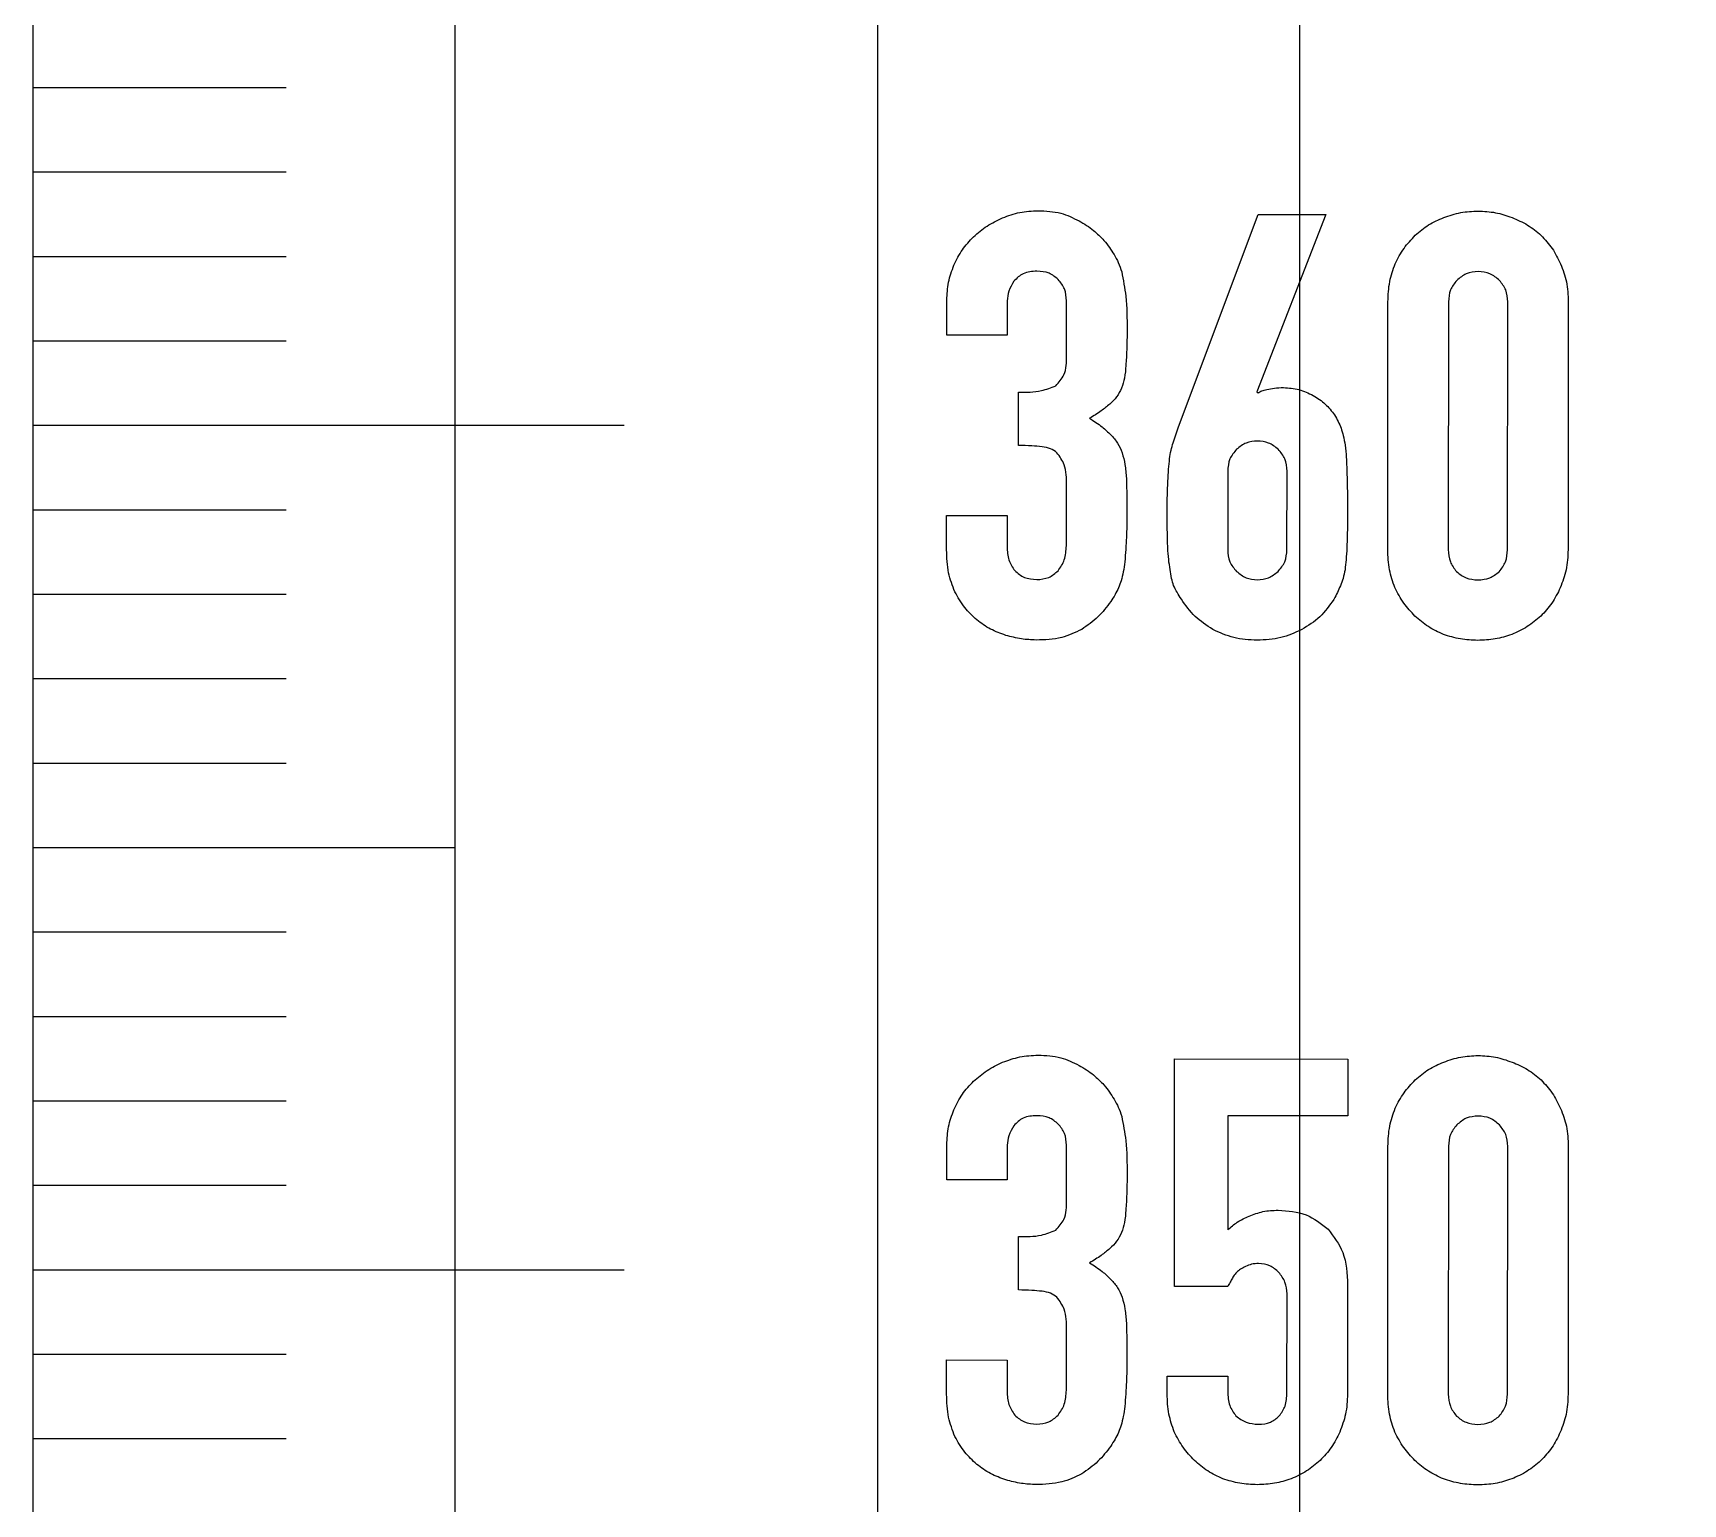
# Model space of a CAD drawing. Header units: millimetres. Extents: x 0 to 736, y 0 to 580.
# Drawn here: x 0 to 19.54, y 347.23 to 364.64 of the extents above; entities that cross this region are included whole.
import ezdxf

# ---------------------------------------------------------------- set-up
doc = ezdxf.new("R2010")
doc.units = ezdxf.units.MM
doc.layers.get('0').update_dxf_attribs({"linetype": 'CONTINUOUS'})

msp = doc.modelspace()

# ---------------------------------------------------------------- linework, layer by layer
for p, q in [((0, 364), (3, 364)), ((0, 363), (3, 363)), ((13.566, 359.983), (14.509, 362.496)), ((15.31, 362.495), (14.493, 360.396)), ((14.509, 362.496), (15.31, 362.495)), ((0, 362), (3, 362)), ((10.821, 361.066), (10.821, 361.481)), ((11.538, 361.473), (11.537, 361.066)), ((12.239, 360.826), (12.24, 361.473)), ((16.044, 358.527), (16.046, 361.462)), ((16.762, 361.462), (16.76, 358.527)), ((17.462, 358.526), (17.465, 361.461)), ((18.181, 361.461), (18.179, 358.525)), ((0, 361), (3, 361)), ((11.537, 361.066), (10.821, 361.066)), ((11.67, 359.76), (11.67, 360.392)), ((14.493, 360.396), (14.507, 360.382)), ((0, 360), (7, 360)), ((14.148, 359.456), (14.148, 358.529)), ((14.85, 358.528), (14.851, 359.455)), ((12.238, 358.572), (12.238, 359.289)), ((0, 359), (3, 359)), ((10.819, 358.524), (10.819, 358.932)), ((10.819, 358.932), (11.536, 358.931)), ((11.536, 358.931), (11.535, 358.559)), ((0, 358), (3, 358)), ((0, 357), (3, 357)), ((0, 356), (3, 356)), ((0, 355), (5, 355)), ((0, 354), (3, 354)), ((0, 353), (3, 353)), ((13.517, 349.8), (13.519, 352.497)), ((13.519, 352.497), (15.569, 352.495)), ((15.569, 352.495), (15.569, 351.821)), ((0, 352), (3, 352)), ((14.15, 351.822), (14.149, 350.474)), ((15.569, 351.821), (14.15, 351.822)), ((10.821, 351.066), (10.821, 351.481)), ((11.538, 351.473), (11.537, 351.066)), ((12.239, 350.826), (12.24, 351.473)), ((16.044, 348.527), (16.046, 351.462)), ((16.762, 351.462), (16.76, 348.527)), ((17.462, 348.526), (17.465, 351.461)), ((18.181, 351.461), (18.179, 348.525)), ((0, 351), (3, 351)), ((11.537, 351.066), (10.821, 351.066)), ((11.67, 349.76), (11.67, 350.392)), ((0, 350), (7, 350)), ((14.149, 349.8), (13.517, 349.8)), ((15.567, 349.82), (15.566, 348.527)), ((14.85, 348.542), (14.851, 349.715)), ((12.238, 348.572), (12.238, 349.289)), ((0, 349), (3, 349)), ((10.819, 348.524), (10.819, 348.932)), ((10.819, 348.932), (11.536, 348.931)), ((11.536, 348.931), (11.535, 348.559)), ((13.431, 348.529), (13.432, 348.74)), ((13.432, 348.74), (14.148, 348.739)), ((14.148, 348.739), (14.148, 348.557)), ((0, 348), (3, 348))]:
    msp.add_line(p, q)
for points in [[(334.863, 0), (0, 580), (0, 0)], [(326.203, 5), (5, 5), (5, 561.34)], [(317.543, 10), (10, 542.679), (10, 10)], [(308.882, 15), (15, 524.019), (15, 15)]]:
    msp.add_lwpolyline(points, close=True)
for points, knots in [([(11.482, 362.456), (11.549, 362.481), (11.686, 362.53), (11.83, 362.537), (11.904, 362.54)], [0, 0, 0, 0, 0.02132335, 0.0431947, 0.0431947, 0.0431947, 0.0431947]), ([(11.904, 362.54), (11.995, 362.537), (12.165, 362.53), (12.317, 362.455), (12.388, 362.42)], [0, 0, 0, 0, 0.02702625, 0.05040301, 0.05040301, 0.05040301, 0.05040301]), ([(16.707, 362.459), (16.773, 362.482), (16.905, 362.527), (17.045, 362.533), (17.114, 362.536)], [0, 0, 0, 0, 0.02083571, 0.04164184, 0.04164184, 0.04164184, 0.04164184]), ([(17.114, 362.536), (17.183, 362.533), (17.321, 362.527), (17.45, 362.481), (17.515, 362.459)], [0, 0, 0, 0, 0.0206313, 0.04096164, 0.04096164, 0.04096164, 0.04096164]), ([(11.138, 362.232), (11.19, 362.276), (11.294, 362.367), (11.419, 362.426), (11.482, 362.456)], [0, 0, 0, 0, 0.02037198, 0.04126383, 0.04126383, 0.04126383, 0.04126383]), ([(12.388, 362.42), (12.448, 362.385), (12.556, 362.32), (12.643, 362.229), (12.683, 362.188)], [0, 0, 0, 0, 0.0206455, 0.03765689, 0.03765689, 0.03765689, 0.03765689]), ([(16.37, 362.249), (16.421, 362.293), (16.522, 362.38), (16.646, 362.433), (16.707, 362.459)], [0, 0, 0, 0, 0.02001715, 0.03996019, 0.03996019, 0.03996019, 0.03996019]), ([(17.515, 362.459), (17.578, 362.432), (17.704, 362.38), (17.807, 362.292), (17.859, 362.248)], [0, 0, 0, 0, 0.02041726, 0.04057331, 0.04057331, 0.04057331, 0.04057331]), ([(10.906, 361.895), (10.936, 361.958), (10.997, 362.082), (11.091, 362.182), (11.138, 362.232)], [0, 0, 0, 0, 0.02082092, 0.04112014, 0.04112014, 0.04112014, 0.04112014]), ([(12.683, 362.188), (12.705, 362.161), (12.748, 362.107), (12.785, 362.048), (12.802, 362.02)], [0, 0, 0, 0, 0.01063996, 0.02067161, 0.02067161, 0.02067161, 0.02067161]), ([(16.131, 361.912), (16.163, 361.975), (16.227, 362.098), (16.323, 362.199), (16.37, 362.249)], [0, 0, 0, 0, 0.02107908, 0.04149266, 0.04149266, 0.04149266, 0.04149266]), ([(17.859, 362.248), (17.905, 362.198), (18, 362.097), (18.06, 361.973), (18.09, 361.91)], [0, 0, 0, 0, 0.02029925, 0.04112017, 0.04112017, 0.04112017, 0.04112017]), ([(10.821, 361.481), (10.825, 361.552), (10.832, 361.695), (10.881, 361.828), (10.906, 361.895)], [0, 0, 0, 0, 0.02134719, 0.04250294, 0.04250294, 0.04250294, 0.04250294]), ([(12.802, 362.02), (12.82, 361.989), (12.858, 361.925), (12.881, 361.854), (12.893, 361.816)], [0, 0, 0, 0, 0.01060662, 0.02238105, 0.02238105, 0.02238105, 0.02238105]), ([(16.046, 361.462), (16.049, 361.543), (16.055, 361.697), (16.106, 361.842), (16.131, 361.912)], [0, 0, 0, 0, 0.02396916, 0.04596419, 0.04596419, 0.04596419, 0.04596419]), ([(18.09, 361.91), (18.117, 361.841), (18.172, 361.696), (18.178, 361.541), (18.181, 361.461)], [0, 0, 0, 0, 0.02215211, 0.04613734, 0.04613734, 0.04613734, 0.04613734]), ([(11.615, 361.705), (11.593, 361.667), (11.55, 361.595), (11.542, 361.512), (11.538, 361.473)], [0, 0, 0, 0, 0.01311202, 0.02468579, 0.02468579, 0.02468579, 0.02468579]), ([(11.889, 361.824), (11.832, 361.821), (11.725, 361.815), (11.65, 361.74), (11.615, 361.705)], [0, 0, 0, 0, 0.0165978, 0.03082806, 0.03082806, 0.03082806, 0.03082806]), ([(12.142, 361.725), (12.107, 361.754), (12.034, 361.815), (11.939, 361.821), (11.889, 361.824)], [0, 0, 0, 0, 0.01314721, 0.0277516, 0.0277516, 0.0277516, 0.0277516]), ([(12.24, 361.473), (12.236, 361.521), (12.229, 361.616), (12.17, 361.69), (12.142, 361.725)], [0, 0, 0, 0, 0.0142584, 0.02769779, 0.02769779, 0.02769779, 0.02769779]), ([(12.893, 361.816), (12.912, 361.72), (12.955, 361.493), (12.956, 361.262), (12.956, 361.128)], [0, 0, 0, 0, 0.02917972, 0.06923897, 0.06923897, 0.06923897, 0.06923897]), ([(16.861, 361.715), (16.832, 361.679), (16.773, 361.605), (16.766, 361.511), (16.762, 361.462)], [0, 0, 0, 0, 0.01343938, 0.02769777, 0.02769777, 0.02769777, 0.02769777]), ([(17.114, 361.82), (17.065, 361.816), (16.969, 361.808), (16.897, 361.745), (16.861, 361.715)], [0, 0, 0, 0, 0.01428975, 0.0280251, 0.0280251, 0.0280251, 0.0280251]), ([(17.367, 361.714), (17.331, 361.745), (17.258, 361.808), (17.163, 361.816), (17.114, 361.82)], [0, 0, 0, 0, 0.0137354, 0.02802509, 0.02802509, 0.02802509, 0.02802509]), ([(17.465, 361.461), (17.461, 361.51), (17.454, 361.604), (17.395, 361.678), (17.367, 361.714)], [0, 0, 0, 0, 0.01425838, 0.02769777, 0.02769777, 0.02769777, 0.02769777]), ([(12.956, 361.128), (12.956, 361.049), (12.955, 360.909), (12.946, 360.769), (12.942, 360.707)], [0, 0, 0, 0, 0.02352792, 0.04216726, 0.04216726, 0.04216726, 0.04216726]), ([(12.113, 360.468), (12.149, 360.509), (12.239, 360.609), (12.239, 360.746), (12.239, 360.826)], [0, 0, 0, 0, 0.01594138, 0.03915606, 0.03915606, 0.03915606, 0.03915606]), ([(12.942, 360.707), (12.938, 360.657), (12.933, 360.566), (12.905, 360.479), (12.892, 360.44)], [0, 0, 0, 0, 0.01483158, 0.02722704, 0.02722704, 0.02722704, 0.02722704]), ([(11.67, 360.392), (11.762, 360.391), (11.915, 360.39), (12.057, 360.446), (12.113, 360.468)], [0, 0, 0, 0, 0.02728052, 0.04526854, 0.04526854, 0.04526854, 0.04526854]), ([(12.892, 360.44), (12.874, 360.404), (12.838, 360.333), (12.78, 360.278), (12.752, 360.25)], [0, 0, 0, 0, 0.01195497, 0.02375426, 0.02375426, 0.02375426, 0.02375426]), ([(14.507, 360.382), (14.522, 360.391), (14.554, 360.412), (14.592, 360.42), (14.613, 360.424)], [0, 0, 0, 0, 0.00503039, 0.01142092, 0.01142092, 0.01142092, 0.01142092]), ([(14.613, 360.424), (14.642, 360.43), (14.707, 360.444), (14.773, 360.445), (14.809, 360.445)], [0, 0, 0, 0, 0.00891916, 0.01981672, 0.01981672, 0.01981672, 0.01981672]), ([(14.809, 360.445), (14.871, 360.441), (14.994, 360.434), (15.105, 360.38), (15.16, 360.354)], [0, 0, 0, 0, 0.01840048, 0.03659216, 0.03659216, 0.03659216, 0.03659216]), ([(15.16, 360.354), (15.211, 360.322), (15.309, 360.26), (15.379, 360.167), (15.413, 360.122)], [0, 0, 0, 0, 0.01773523, 0.03454979, 0.03454979, 0.03454979, 0.03454979]), ([(12.752, 360.25), (12.718, 360.223), (12.643, 360.16), (12.559, 360.11), (12.513, 360.082)], [0, 0, 0, 0, 0.01299632, 0.02926209, 0.02926209, 0.02926209, 0.02926209]), ([(15.413, 360.122), (15.428, 360.096), (15.458, 360.047), (15.48, 359.993), (15.49, 359.967)], [0, 0, 0, 0, 0.00888455, 0.01729868, 0.01729868, 0.01729868, 0.01729868]), ([(12.513, 360.082), (12.563, 360.05), (12.654, 359.992), (12.731, 359.918), (12.765, 359.885)], [0, 0, 0, 0, 0.01792106, 0.03209272, 0.03209272, 0.03209272, 0.03209272]), ([(13.503, 359.793), (13.512, 359.824), (13.533, 359.888), (13.555, 359.951), (13.566, 359.983)], [0, 0, 0, 0, 0.00977174, 0.01998755, 0.01998755, 0.01998755, 0.01998755]), ([(15.49, 359.967), (15.499, 359.937), (15.521, 359.871), (15.532, 359.802), (15.539, 359.763)], [0, 0, 0, 0, 0.0093329, 0.02097042, 0.02097042, 0.02097042, 0.02097042]), ([(11.951, 359.745), (11.91, 359.749), (11.816, 359.759), (11.722, 359.759), (11.67, 359.76)], [0, 0, 0, 0, 0.01233441, 0.02813887, 0.02813887, 0.02813887, 0.02813887]), ([(12.126, 359.675), (12.102, 359.692), (12.049, 359.729), (11.985, 359.74), (11.951, 359.745)], [0, 0, 0, 0, 0.00882186, 0.0191263, 0.0191263, 0.0191263, 0.0191263]), ([(12.765, 359.885), (12.794, 359.854), (12.85, 359.791), (12.882, 359.713), (12.899, 359.674)], [0, 0, 0, 0, 0.01261239, 0.02509703, 0.02509703, 0.02509703, 0.02509703]), ([(13.46, 359.604), (13.465, 359.637), (13.475, 359.701), (13.494, 359.763), (13.503, 359.793)], [0, 0, 0, 0, 0.01015986, 0.01944475, 0.01944475, 0.01944475, 0.01944475]), ([(14.5, 359.813), (14.454, 359.809), (14.363, 359.801), (14.29, 359.744), (14.254, 359.715)], [0, 0, 0, 0, 0.01339458, 0.02698108, 0.02698108, 0.02698108, 0.02698108]), ([(14.746, 359.715), (14.709, 359.744), (14.637, 359.801), (14.545, 359.809), (14.5, 359.813)], [0, 0, 0, 0, 0.01358648, 0.02698106, 0.02698106, 0.02698106, 0.02698106]), ([(15.539, 359.763), (15.544, 359.715), (15.554, 359.608), (15.558, 359.5), (15.56, 359.44)], [0, 0, 0, 0, 0.01444843, 0.03237722, 0.03237722, 0.03237722, 0.03237722]), ([(12.238, 359.289), (12.239, 359.373), (12.239, 359.515), (12.159, 359.629), (12.126, 359.675)], [0, 0, 0, 0, 0.02456423, 0.04109411, 0.04109411, 0.04109411, 0.04109411]), ([(12.899, 359.674), (12.911, 359.628), (12.938, 359.529), (12.944, 359.427), (12.948, 359.372)], [0, 0, 0, 0, 0.01426486, 0.0306684, 0.0306684, 0.0306684, 0.0306684]), ([(13.439, 359.337), (13.442, 359.385), (13.446, 359.474), (13.456, 359.563), (13.46, 359.604)], [0, 0, 0, 0, 0.01442281, 0.02677342, 0.02677342, 0.02677342, 0.02677342]), ([(14.254, 359.715), (14.223, 359.679), (14.16, 359.604), (14.152, 359.506), (14.148, 359.456)], [0, 0, 0, 0, 0.01387935, 0.02868703, 0.02868703, 0.02868703, 0.02868703]), ([(14.851, 359.455), (14.847, 359.506), (14.84, 359.604), (14.776, 359.679), (14.746, 359.715)], [0, 0, 0, 0, 0.01480769, 0.02868705, 0.02868705, 0.02868705, 0.02868705]), ([(12.948, 359.372), (12.95, 359.308), (12.954, 359.163), (12.954, 359.018), (12.954, 358.937)], [0, 0, 0, 0, 0.01931897, 0.04354713, 0.04354713, 0.04354713, 0.04354713]), ([(15.56, 359.44), (15.562, 359.368), (15.566, 359.207), (15.567, 359.045), (15.567, 358.956)], [0, 0, 0, 0, 0.02160053, 0.04846205, 0.04846205, 0.04846205, 0.04846205]), ([(13.432, 358.958), (13.432, 359.028), (13.432, 359.154), (13.437, 359.281), (13.439, 359.337)], [0, 0, 0, 0, 0.02106817, 0.0379303, 0.0379303, 0.0379303, 0.0379303]), ([(13.438, 358.55), (13.436, 358.611), (13.432, 358.747), (13.432, 358.883), (13.432, 358.958)], [0, 0, 0, 0, 0.01826605, 0.04073864, 0.04073864, 0.04073864, 0.04073864]), ([(15.567, 358.956), (15.566, 358.881), (15.566, 358.745), (15.561, 358.609), (15.559, 358.549)], [0, 0, 0, 0, 0.02247259, 0.04073864, 0.04073864, 0.04073864, 0.04073864]), ([(12.954, 358.937), (12.954, 358.862), (12.953, 358.726), (12.944, 358.59), (12.94, 358.53)], [0, 0, 0, 0, 0.02247465, 0.04076343, 0.04076343, 0.04076343, 0.04076343]), ([(11.535, 358.559), (11.538, 358.506), (11.544, 358.404), (11.6, 358.319), (11.626, 358.278)], [0, 0, 0, 0, 0.01561713, 0.02999284, 0.02999284, 0.02999284, 0.02999284]), ([(12.139, 358.277), (12.168, 358.319), (12.228, 358.408), (12.234, 358.515), (12.238, 358.572)], [0, 0, 0, 0, 0.01493826, 0.03162308, 0.03162308, 0.03162308, 0.03162308]), ([(10.917, 358.026), (10.888, 358.1), (10.827, 358.261), (10.822, 358.432), (10.819, 358.524)], [0, 0, 0, 0, 0.0238176, 0.05114045, 0.05114045, 0.05114045, 0.05114045]), ([(12.94, 358.53), (12.937, 358.48), (12.933, 358.391), (12.918, 358.302), (12.912, 358.263)], [0, 0, 0, 0, 0.01478478, 0.02685139, 0.02685139, 0.02685139, 0.02685139]), ([(13.466, 358.29), (13.46, 358.33), (13.446, 358.416), (13.441, 358.503), (13.438, 358.55)], [0, 0, 0, 0, 0.01189297, 0.02615241, 0.02615241, 0.02615241, 0.02615241]), ([(14.148, 358.529), (14.151, 358.478), (14.159, 358.38), (14.222, 358.305), (14.253, 358.269)], [0, 0, 0, 0, 0.01480771, 0.02868706, 0.02868706, 0.02868706, 0.02868706]), ([(14.744, 358.268), (14.775, 358.304), (14.839, 358.379), (14.846, 358.477), (14.85, 358.528)], [0, 0, 0, 0, 0.01387939, 0.02868708, 0.02868708, 0.02868708, 0.02868708]), ([(15.559, 358.549), (15.557, 358.501), (15.552, 358.414), (15.542, 358.328), (15.538, 358.289)], [0, 0, 0, 0, 0.01424757, 0.02607424, 0.02607424, 0.02607424, 0.02607424]), ([(16.128, 358.078), (16.103, 358.147), (16.052, 358.293), (16.047, 358.447), (16.044, 358.527)], [0, 0, 0, 0, 0.02199501, 0.04596421, 0.04596421, 0.04596421, 0.04596421]), ([(16.76, 358.527), (16.764, 358.477), (16.771, 358.381), (16.83, 358.304), (16.858, 358.267)], [0, 0, 0, 0, 0.01443138, 0.02831409, 0.02831409, 0.02831409, 0.02831409]), ([(17.364, 358.266), (17.392, 358.304), (17.451, 358.381), (17.459, 358.477), (17.462, 358.526)], [0, 0, 0, 0, 0.01388274, 0.02831408, 0.02831408, 0.02831408, 0.02831408]), ([(18.179, 358.525), (18.175, 358.445), (18.169, 358.29), (18.114, 358.145), (18.087, 358.076)], [0, 0, 0, 0, 0.02398523, 0.04613736, 0.04613736, 0.04613736, 0.04613736]), ([(11.626, 358.278), (11.663, 358.247), (11.737, 358.184), (11.836, 358.176), (11.886, 358.172)], [0, 0, 0, 0, 0.01387937, 0.02868706, 0.02868706, 0.02868706, 0.02868706]), ([(11.886, 358.172), (11.936, 358.176), (12.033, 358.183), (12.105, 358.247), (12.139, 358.277)], [0, 0, 0, 0, 0.01463495, 0.02808462, 0.02808462, 0.02808462, 0.02808462]), ([(12.912, 358.263), (12.904, 358.228), (12.891, 358.163), (12.867, 358.102), (12.855, 358.073)], [0, 0, 0, 0, 0.01064577, 0.01981037, 0.01981037, 0.01981037, 0.01981037]), ([(13.508, 358.101), (13.499, 358.129), (13.48, 358.191), (13.471, 358.256), (13.466, 358.29)], [0, 0, 0, 0, 0.00894677, 0.01945262, 0.01945262, 0.01945262, 0.01945262]), ([(14.253, 358.269), (14.289, 358.24), (14.361, 358.183), (14.453, 358.174), (14.499, 358.17)], [0, 0, 0, 0, 0.01358649, 0.02698107, 0.02698107, 0.02698107, 0.02698107]), ([(14.499, 358.17), (14.544, 358.174), (14.636, 358.183), (14.708, 358.24), (14.744, 358.268)], [0, 0, 0, 0, 0.01339458, 0.02698103, 0.02698103, 0.02698103, 0.02698103]), ([(15.538, 358.289), (15.531, 358.254), (15.518, 358.189), (15.493, 358.128), (15.482, 358.099)], [0, 0, 0, 0, 0.01064577, 0.01981034, 0.01981034, 0.01981034, 0.01981034]), ([(16.858, 358.267), (16.894, 358.238), (16.968, 358.179), (17.062, 358.172), (17.111, 358.168)], [0, 0, 0, 0, 0.01343937, 0.02769775, 0.02769775, 0.02769775, 0.02769775]), ([(17.111, 358.168), (17.16, 358.172), (17.254, 358.179), (17.328, 358.238), (17.364, 358.266)], [0, 0, 0, 0, 0.01425839, 0.02769774, 0.02769774, 0.02769774, 0.02769774]), ([(11.177, 357.695), (11.127, 357.742), (11.023, 357.838), (10.953, 357.962), (10.917, 358.026)], [0, 0, 0, 0, 0.02036063, 0.04222777, 0.04222777, 0.04222777, 0.04222777]), ([(12.855, 358.073), (12.842, 358.047), (12.815, 357.991), (12.781, 357.939), (12.764, 357.912)], [0, 0, 0, 0, 0.00887237, 0.01856809, 0.01856809, 0.01856809, 0.01856809]), ([(13.599, 357.939), (13.582, 357.966), (13.548, 358.018), (13.521, 358.074), (13.508, 358.101)], [0, 0, 0, 0, 0.00969571, 0.01856811, 0.01856811, 0.01856811, 0.01856811]), ([(15.482, 358.099), (15.471, 358.073), (15.449, 358.017), (15.42, 357.965), (15.404, 357.938)], [0, 0, 0, 0, 0.00857565, 0.01792173, 0.01792173, 0.01792173, 0.01792173]), ([(16.366, 357.74), (16.319, 357.79), (16.224, 357.891), (16.16, 358.015), (16.128, 358.078)], [0, 0, 0, 0, 0.02041353, 0.04149263, 0.04149263, 0.04149263, 0.04149263]), ([(18.087, 358.076), (18.056, 358.013), (17.996, 357.889), (17.902, 357.789), (17.855, 357.739)], [0, 0, 0, 0, 0.02082092, 0.04112014, 0.04112014, 0.04112014, 0.04112014]), ([(12.764, 357.912), (12.716, 357.849), (12.618, 357.721), (12.486, 357.629), (12.419, 357.582)], [0, 0, 0, 0, 0.02367027, 0.04793721, 0.04793721, 0.04793721, 0.04793721]), ([(13.971, 357.581), (13.898, 357.629), (13.752, 357.725), (13.65, 357.868), (13.599, 357.939)], [0, 0, 0, 0, 0.0260885, 0.05205386, 0.05205386, 0.05205386, 0.05205386]), ([(15.404, 357.938), (15.353, 357.865), (15.252, 357.719), (15.1, 357.626), (15.025, 357.58)], [0, 0, 0, 0, 0.0263489, 0.05265562, 0.05265562, 0.05265562, 0.05265562]), ([(11.52, 357.512), (11.459, 357.534), (11.335, 357.578), (11.229, 357.656), (11.177, 357.695)], [0, 0, 0, 0, 0.01952845, 0.03915135, 0.03915135, 0.03915135, 0.03915135]), ([(12.419, 357.582), (12.342, 357.545), (12.171, 357.465), (11.982, 357.459), (11.879, 357.456)], [0, 0, 0, 0, 0.02552659, 0.05606275, 0.05606275, 0.05606275, 0.05606275]), ([(14.498, 357.454), (14.403, 357.459), (14.22, 357.468), (14.053, 357.544), (13.971, 357.581)], [0, 0, 0, 0, 0.02809265, 0.05460015, 0.05460015, 0.05460015, 0.05460015]), ([(16.703, 357.522), (16.642, 357.551), (16.519, 357.607), (16.417, 357.696), (16.366, 357.74)], [0, 0, 0, 0, 0.02018042, 0.04030582, 0.04030582, 0.04030582, 0.04030582]), ([(17.855, 357.739), (17.803, 357.695), (17.699, 357.606), (17.574, 357.55), (17.511, 357.522)], [0, 0, 0, 0, 0.02026353, 0.04091276, 0.04091276, 0.04091276, 0.04091276]), ([(11.879, 357.456), (11.82, 357.459), (11.699, 357.464), (11.582, 357.496), (11.52, 357.512)], [0, 0, 0, 0, 0.01743727, 0.03634665, 0.03634665, 0.03634665, 0.03634665]), ([(15.025, 357.58), (14.943, 357.543), (14.776, 357.467), (14.592, 357.458), (14.498, 357.454)], [0, 0, 0, 0, 0.02650753, 0.05460018, 0.05460018, 0.05460018, 0.05460018]), ([(17.11, 357.452), (17.041, 357.455), (16.902, 357.461), (16.769, 357.502), (16.703, 357.522)], [0, 0, 0, 0, 0.02079057, 0.04148602, 0.04148602, 0.04148602, 0.04148602]), ([(17.511, 357.522), (17.446, 357.501), (17.316, 357.46), (17.179, 357.455), (17.11, 357.452)], [0, 0, 0, 0, 0.02018659, 0.04080219, 0.04080219, 0.04080219, 0.04080219]), ([(11.482, 352.456), (11.549, 352.481), (11.686, 352.53), (11.83, 352.537), (11.904, 352.54)], [0, 0, 0, 0, 0.02132335, 0.0431947, 0.0431947, 0.0431947, 0.0431947]), ([(11.904, 352.54), (11.995, 352.537), (12.165, 352.53), (12.317, 352.455), (12.388, 352.42)], [0, 0, 0, 0, 0.02702625, 0.05040301, 0.05040301, 0.05040301, 0.05040301]), ([(16.707, 352.459), (16.773, 352.482), (16.905, 352.527), (17.045, 352.533), (17.114, 352.536)], [0, 0, 0, 0, 0.02083571, 0.04164184, 0.04164184, 0.04164184, 0.04164184]), ([(17.114, 352.536), (17.183, 352.533), (17.321, 352.527), (17.45, 352.481), (17.515, 352.459)], [0, 0, 0, 0, 0.0206313, 0.04096164, 0.04096164, 0.04096164, 0.04096164]), ([(11.138, 352.232), (11.19, 352.276), (11.294, 352.367), (11.419, 352.426), (11.482, 352.456)], [0, 0, 0, 0, 0.02037198, 0.04126383, 0.04126383, 0.04126383, 0.04126383]), ([(12.388, 352.42), (12.448, 352.385), (12.556, 352.32), (12.643, 352.229), (12.683, 352.188)], [0, 0, 0, 0, 0.0206455, 0.03765689, 0.03765689, 0.03765689, 0.03765689]), ([(16.37, 352.249), (16.421, 352.293), (16.522, 352.38), (16.646, 352.433), (16.707, 352.459)], [0, 0, 0, 0, 0.02001715, 0.03996019, 0.03996019, 0.03996019, 0.03996019]), ([(17.515, 352.459), (17.578, 352.432), (17.704, 352.38), (17.807, 352.292), (17.859, 352.248)], [0, 0, 0, 0, 0.02041726, 0.04057331, 0.04057331, 0.04057331, 0.04057331]), ([(10.906, 351.895), (10.936, 351.958), (10.997, 352.082), (11.091, 352.182), (11.138, 352.232)], [0, 0, 0, 0, 0.02082092, 0.04112014, 0.04112014, 0.04112014, 0.04112014]), ([(12.683, 352.188), (12.705, 352.161), (12.748, 352.107), (12.785, 352.048), (12.802, 352.02)], [0, 0, 0, 0, 0.01063996, 0.02067161, 0.02067161, 0.02067161, 0.02067161]), ([(16.131, 351.912), (16.163, 351.975), (16.227, 352.098), (16.323, 352.199), (16.37, 352.249)], [0, 0, 0, 0, 0.02107908, 0.04149266, 0.04149266, 0.04149266, 0.04149266]), ([(17.859, 352.248), (17.905, 352.198), (18, 352.097), (18.06, 351.973), (18.09, 351.91)], [0, 0, 0, 0, 0.02029925, 0.04112017, 0.04112017, 0.04112017, 0.04112017]), ([(12.802, 352.02), (12.82, 351.989), (12.858, 351.925), (12.881, 351.854), (12.893, 351.816)], [0, 0, 0, 0, 0.01060662, 0.02238105, 0.02238105, 0.02238105, 0.02238105]), ([(10.821, 351.481), (10.825, 351.552), (10.832, 351.695), (10.881, 351.828), (10.906, 351.895)], [0, 0, 0, 0, 0.02134719, 0.04250294, 0.04250294, 0.04250294, 0.04250294]), ([(11.889, 351.824), (11.832, 351.821), (11.725, 351.815), (11.65, 351.74), (11.615, 351.705)], [0, 0, 0, 0, 0.0165978, 0.03082806, 0.03082806, 0.03082806, 0.03082806]), ([(12.142, 351.725), (12.107, 351.754), (12.034, 351.815), (11.939, 351.821), (11.889, 351.824)], [0, 0, 0, 0, 0.01314721, 0.0277516, 0.0277516, 0.0277516, 0.0277516]), ([(12.24, 351.473), (12.236, 351.521), (12.229, 351.616), (12.17, 351.69), (12.142, 351.725)], [0, 0, 0, 0, 0.0142584, 0.02769779, 0.02769779, 0.02769779, 0.02769779]), ([(12.893, 351.816), (12.912, 351.72), (12.955, 351.493), (12.956, 351.262), (12.956, 351.128)], [0, 0, 0, 0, 0.02917972, 0.06923897, 0.06923897, 0.06923897, 0.06923897]), ([(16.046, 351.462), (16.049, 351.543), (16.055, 351.697), (16.106, 351.842), (16.131, 351.912)], [0, 0, 0, 0, 0.02396916, 0.04596419, 0.04596419, 0.04596419, 0.04596419]), ([(17.114, 351.82), (17.065, 351.816), (16.969, 351.808), (16.897, 351.745), (16.861, 351.715)], [0, 0, 0, 0, 0.01428975, 0.0280251, 0.0280251, 0.0280251, 0.0280251]), ([(17.367, 351.714), (17.331, 351.745), (17.258, 351.808), (17.163, 351.816), (17.114, 351.82)], [0, 0, 0, 0, 0.0137354, 0.02802509, 0.02802509, 0.02802509, 0.02802509]), ([(18.09, 351.91), (18.117, 351.841), (18.172, 351.696), (18.178, 351.541), (18.181, 351.461)], [0, 0, 0, 0, 0.02215211, 0.04613734, 0.04613734, 0.04613734, 0.04613734]), ([(11.615, 351.705), (11.593, 351.667), (11.55, 351.595), (11.542, 351.512), (11.538, 351.473)], [0, 0, 0, 0, 0.01311202, 0.02468579, 0.02468579, 0.02468579, 0.02468579]), ([(16.861, 351.715), (16.832, 351.679), (16.773, 351.605), (16.766, 351.511), (16.762, 351.462)], [0, 0, 0, 0, 0.01343938, 0.02769777, 0.02769777, 0.02769777, 0.02769777]), ([(17.465, 351.461), (17.461, 351.51), (17.454, 351.604), (17.395, 351.678), (17.367, 351.714)], [0, 0, 0, 0, 0.01425838, 0.02769777, 0.02769777, 0.02769777, 0.02769777]), ([(12.956, 351.128), (12.956, 351.049), (12.955, 350.909), (12.946, 350.769), (12.942, 350.707)], [0, 0, 0, 0, 0.02352792, 0.04216726, 0.04216726, 0.04216726, 0.04216726]), ([(12.113, 350.468), (12.149, 350.509), (12.239, 350.609), (12.239, 350.746), (12.239, 350.826)], [0, 0, 0, 0, 0.01594138, 0.03915606, 0.03915606, 0.03915606, 0.03915606]), ([(12.942, 350.707), (12.938, 350.657), (12.933, 350.566), (12.905, 350.479), (12.892, 350.44)], [0, 0, 0, 0, 0.01483158, 0.02722704, 0.02722704, 0.02722704, 0.02722704]), ([(14.149, 350.474), (14.186, 350.506), (14.262, 350.572), (14.354, 350.613), (14.402, 350.635)], [0, 0, 0, 0, 0.01436712, 0.03014919, 0.03014919, 0.03014919, 0.03014919]), ([(14.402, 350.635), (14.456, 350.656), (14.567, 350.698), (14.685, 350.703), (14.746, 350.705)], [0, 0, 0, 0, 0.01715568, 0.03532356, 0.03532356, 0.03532356, 0.03532356]), ([(14.746, 350.705), (14.861, 350.697), (15.081, 350.682), (15.253, 350.545), (15.336, 350.48)], [0, 0, 0, 0, 0.03348031, 0.06445093, 0.06445093, 0.06445093, 0.06445093]), ([(11.67, 350.392), (11.762, 350.391), (11.915, 350.39), (12.057, 350.446), (12.113, 350.468)], [0, 0, 0, 0, 0.02728052, 0.04526854, 0.04526854, 0.04526854, 0.04526854]), ([(12.892, 350.44), (12.874, 350.404), (12.838, 350.333), (12.78, 350.278), (12.752, 350.25)], [0, 0, 0, 0, 0.01195497, 0.02375426, 0.02375426, 0.02375426, 0.02375426]), ([(15.336, 350.48), (15.403, 350.392), (15.552, 350.199), (15.562, 349.953), (15.567, 349.82)], [0, 0, 0, 0, 0.03243715, 0.07149285, 0.07149285, 0.07149285, 0.07149285]), ([(12.752, 350.25), (12.718, 350.223), (12.643, 350.16), (12.559, 350.11), (12.513, 350.082)], [0, 0, 0, 0, 0.01299632, 0.02926209, 0.02926209, 0.02926209, 0.02926209]), ([(12.513, 350.082), (12.563, 350.05), (12.654, 349.992), (12.731, 349.918), (12.765, 349.885)], [0, 0, 0, 0, 0.01792106, 0.03209272, 0.03209272, 0.03209272, 0.03209272]), ([(14.254, 349.968), (14.241, 349.954), (14.216, 349.927), (14.199, 349.893), (14.191, 349.877)], [0, 0, 0, 0, 0.00573205, 0.0111546, 0.0111546, 0.0111546, 0.0111546]), ([(14.36, 350.038), (14.34, 350.029), (14.301, 350.01), (14.269, 349.982), (14.254, 349.968)], [0, 0, 0, 0, 0.00659933, 0.01271385, 0.01271385, 0.01271385, 0.01271385]), ([(14.514, 350.073), (14.486, 350.072), (14.432, 350.07), (14.383, 350.048), (14.36, 350.038)], [0, 0, 0, 0, 0.00847256, 0.01597258, 0.01597258, 0.01597258, 0.01597258]), ([(14.753, 349.968), (14.72, 349.998), (14.652, 350.061), (14.561, 350.069), (14.514, 350.073)], [0, 0, 0, 0, 0.01316711, 0.02676719, 0.02676719, 0.02676719, 0.02676719]), ([(14.851, 349.715), (14.847, 349.762), (14.839, 349.856), (14.781, 349.931), (14.753, 349.968)], [0, 0, 0, 0, 0.01391267, 0.02764696, 0.02764696, 0.02764696, 0.02764696]), ([(12.765, 349.885), (12.794, 349.854), (12.85, 349.791), (12.882, 349.713), (12.899, 349.674)], [0, 0, 0, 0, 0.01261239, 0.02509703, 0.02509703, 0.02509703, 0.02509703]), ([(14.191, 349.877), (14.181, 349.86), (14.167, 349.834), (14.153, 349.808), (14.149, 349.8)], [0, 0, 0, 0, 0.005814769, 0.008799342, 0.008799342, 0.008799342, 0.008799342]), ([(11.951, 349.745), (11.91, 349.749), (11.816, 349.759), (11.722, 349.759), (11.67, 349.76)], [0, 0, 0, 0, 0.01233441, 0.02813887, 0.02813887, 0.02813887, 0.02813887]), ([(12.126, 349.675), (12.102, 349.692), (12.049, 349.729), (11.985, 349.74), (11.951, 349.745)], [0, 0, 0, 0, 0.00882186, 0.0191263, 0.0191263, 0.0191263, 0.0191263]), ([(12.238, 349.289), (12.239, 349.373), (12.239, 349.515), (12.159, 349.629), (12.126, 349.675)], [0, 0, 0, 0, 0.02456423, 0.04109411, 0.04109411, 0.04109411, 0.04109411]), ([(12.899, 349.674), (12.911, 349.628), (12.938, 349.529), (12.944, 349.427), (12.948, 349.372)], [0, 0, 0, 0, 0.01426486, 0.0306684, 0.0306684, 0.0306684, 0.0306684]), ([(12.948, 349.372), (12.95, 349.308), (12.954, 349.163), (12.954, 349.018), (12.954, 348.937)], [0, 0, 0, 0, 0.01931897, 0.04354713, 0.04354713, 0.04354713, 0.04354713]), ([(12.954, 348.937), (12.954, 348.862), (12.953, 348.726), (12.944, 348.59), (12.94, 348.53)], [0, 0, 0, 0, 0.02247465, 0.04076343, 0.04076343, 0.04076343, 0.04076343]), ([(10.917, 348.026), (10.888, 348.1), (10.827, 348.261), (10.822, 348.432), (10.819, 348.524)], [0, 0, 0, 0, 0.0238176, 0.05114045, 0.05114045, 0.05114045, 0.05114045]), ([(11.535, 348.559), (11.538, 348.506), (11.544, 348.404), (11.6, 348.319), (11.626, 348.278)], [0, 0, 0, 0, 0.01561713, 0.02999284, 0.02999284, 0.02999284, 0.02999284]), ([(12.139, 348.277), (12.168, 348.319), (12.228, 348.408), (12.234, 348.515), (12.238, 348.572)], [0, 0, 0, 0, 0.01493826, 0.03162308, 0.03162308, 0.03162308, 0.03162308]), ([(12.94, 348.53), (12.937, 348.48), (12.933, 348.391), (12.918, 348.302), (12.912, 348.263)], [0, 0, 0, 0, 0.01478478, 0.02685139, 0.02685139, 0.02685139, 0.02685139]), ([(13.515, 348.08), (13.491, 348.149), (13.44, 348.295), (13.434, 348.449), (13.431, 348.529)], [0, 0, 0, 0, 0.02199505, 0.04596421, 0.04596421, 0.04596421, 0.04596421]), ([(14.148, 348.557), (14.151, 348.5), (14.156, 348.395), (14.217, 348.309), (14.246, 348.269)], [0, 0, 0, 0, 0.01651123, 0.03099373, 0.03099373, 0.03099373, 0.03099373]), ([(14.758, 348.268), (14.785, 348.306), (14.843, 348.388), (14.847, 348.488), (14.85, 348.542)], [0, 0, 0, 0, 0.01361029, 0.0294011, 0.0294011, 0.0294011, 0.0294011]), ([(15.566, 348.527), (15.563, 348.447), (15.557, 348.292), (15.501, 348.148), (15.475, 348.078)], [0, 0, 0, 0, 0.02398523, 0.04613736, 0.04613736, 0.04613736, 0.04613736]), ([(16.128, 348.078), (16.103, 348.147), (16.052, 348.293), (16.047, 348.447), (16.044, 348.527)], [0, 0, 0, 0, 0.02199501, 0.04596421, 0.04596421, 0.04596421, 0.04596421]), ([(16.76, 348.527), (16.764, 348.477), (16.771, 348.381), (16.83, 348.304), (16.858, 348.267)], [0, 0, 0, 0, 0.01443138, 0.02831409, 0.02831409, 0.02831409, 0.02831409]), ([(17.364, 348.266), (17.392, 348.304), (17.451, 348.381), (17.459, 348.477), (17.462, 348.526)], [0, 0, 0, 0, 0.01388274, 0.02831408, 0.02831408, 0.02831408, 0.02831408]), ([(18.179, 348.525), (18.175, 348.445), (18.169, 348.29), (18.114, 348.145), (18.087, 348.076)], [0, 0, 0, 0, 0.02398523, 0.04613736, 0.04613736, 0.04613736, 0.04613736]), ([(11.626, 348.278), (11.663, 348.247), (11.737, 348.184), (11.836, 348.176), (11.886, 348.172)], [0, 0, 0, 0, 0.01387937, 0.02868706, 0.02868706, 0.02868706, 0.02868706]), ([(11.886, 348.172), (11.936, 348.176), (12.033, 348.183), (12.105, 348.247), (12.139, 348.277)], [0, 0, 0, 0, 0.01463495, 0.02808462, 0.02808462, 0.02808462, 0.02808462]), ([(12.912, 348.263), (12.904, 348.228), (12.891, 348.163), (12.867, 348.102), (12.855, 348.073)], [0, 0, 0, 0, 0.01064577, 0.01981037, 0.01981037, 0.01981037, 0.01981037]), ([(14.246, 348.269), (14.284, 348.24), (14.363, 348.181), (14.462, 348.174), (14.513, 348.17)], [0, 0, 0, 0, 0.01403178, 0.0289824, 0.0289824, 0.0289824, 0.0289824]), ([(14.513, 348.17), (14.562, 348.173), (14.655, 348.179), (14.726, 348.24), (14.758, 348.268)], [0, 0, 0, 0, 0.01443133, 0.02714592, 0.02714592, 0.02714592, 0.02714592]), ([(16.858, 348.267), (16.894, 348.238), (16.968, 348.179), (17.062, 348.172), (17.111, 348.168)], [0, 0, 0, 0, 0.01343937, 0.02769775, 0.02769775, 0.02769775, 0.02769775]), ([(17.111, 348.168), (17.16, 348.172), (17.254, 348.179), (17.328, 348.238), (17.364, 348.266)], [0, 0, 0, 0, 0.01425839, 0.02769774, 0.02769774, 0.02769774, 0.02769774]), ([(11.177, 347.695), (11.127, 347.742), (11.023, 347.838), (10.953, 347.962), (10.917, 348.026)], [0, 0, 0, 0, 0.02036063, 0.04222777, 0.04222777, 0.04222777, 0.04222777]), ([(12.855, 348.073), (12.842, 348.047), (12.815, 347.991), (12.781, 347.939), (12.764, 347.912)], [0, 0, 0, 0, 0.00887237, 0.01856809, 0.01856809, 0.01856809, 0.01856809]), ([(13.754, 347.742), (13.707, 347.792), (13.611, 347.893), (13.548, 348.017), (13.515, 348.08)], [0, 0, 0, 0, 0.02041355, 0.04149265, 0.04149265, 0.04149265, 0.04149265]), ([(15.475, 348.078), (15.444, 348.015), (15.384, 347.891), (15.289, 347.791), (15.243, 347.741)], [0, 0, 0, 0, 0.02082092, 0.04112014, 0.04112014, 0.04112014, 0.04112014]), ([(16.366, 347.74), (16.319, 347.79), (16.224, 347.891), (16.16, 348.015), (16.128, 348.078)], [0, 0, 0, 0, 0.02041353, 0.04149263, 0.04149263, 0.04149263, 0.04149263]), ([(18.087, 348.076), (18.056, 348.013), (17.996, 347.889), (17.902, 347.789), (17.855, 347.739)], [0, 0, 0, 0, 0.02082092, 0.04112014, 0.04112014, 0.04112014, 0.04112014]), ([(12.764, 347.912), (12.716, 347.849), (12.618, 347.721), (12.486, 347.629), (12.419, 347.582)], [0, 0, 0, 0, 0.02367027, 0.04793721, 0.04793721, 0.04793721, 0.04793721]), ([(11.52, 347.512), (11.459, 347.534), (11.335, 347.578), (11.229, 347.656), (11.177, 347.695)], [0, 0, 0, 0, 0.01952845, 0.03915135, 0.03915135, 0.03915135, 0.03915135]), ([(14.091, 347.524), (14.029, 347.553), (13.907, 347.61), (13.805, 347.698), (13.754, 347.742)], [0, 0, 0, 0, 0.02018047, 0.04030585, 0.04030585, 0.04030585, 0.04030585]), ([(15.243, 347.741), (15.191, 347.697), (15.087, 347.608), (14.962, 347.552), (14.898, 347.524)], [0, 0, 0, 0, 0.02026353, 0.04091276, 0.04091276, 0.04091276, 0.04091276]), ([(16.703, 347.522), (16.642, 347.551), (16.519, 347.607), (16.417, 347.696), (16.366, 347.74)], [0, 0, 0, 0, 0.02018042, 0.04030582, 0.04030582, 0.04030582, 0.04030582]), ([(17.855, 347.739), (17.803, 347.695), (17.699, 347.606), (17.574, 347.55), (17.511, 347.522)], [0, 0, 0, 0, 0.02026353, 0.04091276, 0.04091276, 0.04091276, 0.04091276]), ([(11.879, 347.456), (11.82, 347.459), (11.699, 347.464), (11.582, 347.496), (11.52, 347.512)], [0, 0, 0, 0, 0.01743727, 0.03634665, 0.03634665, 0.03634665, 0.03634665]), ([(12.419, 347.582), (12.342, 347.545), (12.171, 347.465), (11.982, 347.459), (11.879, 347.456)], [0, 0, 0, 0, 0.02552659, 0.05606275, 0.05606275, 0.05606275, 0.05606275]), ([(14.498, 347.454), (14.428, 347.457), (14.29, 347.463), (14.157, 347.504), (14.091, 347.524)], [0, 0, 0, 0, 0.02079051, 0.04148599, 0.04148599, 0.04148599, 0.04148599]), ([(14.898, 347.524), (14.834, 347.503), (14.704, 347.462), (14.567, 347.457), (14.498, 347.454)], [0, 0, 0, 0, 0.02018659, 0.04080219, 0.04080219, 0.04080219, 0.04080219]), ([(17.11, 347.452), (17.041, 347.455), (16.902, 347.461), (16.769, 347.502), (16.703, 347.522)], [0, 0, 0, 0, 0.02079057, 0.04148602, 0.04148602, 0.04148602, 0.04148602]), ([(17.511, 347.522), (17.446, 347.501), (17.316, 347.46), (17.179, 347.455), (17.11, 347.452)], [0, 0, 0, 0, 0.02018659, 0.04080219, 0.04080219, 0.04080219, 0.04080219])]:
    msp.add_open_spline(points, degree=3, knots=knots)

doc.saveas('drawing.dxf')
